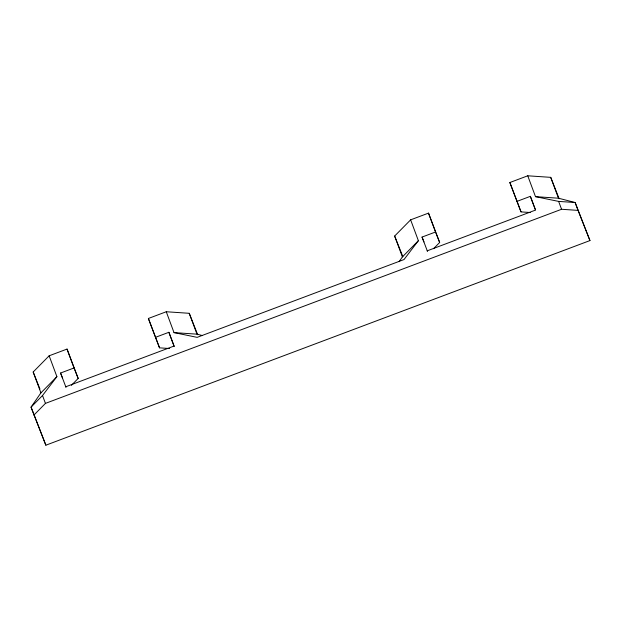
<?xml version="1.0" encoding="UTF-8"?>
<svg xmlns="http://www.w3.org/2000/svg" width="621" height="621" viewBox="0 0 621 621"><rect width="100%" height="100%" fill="white"/><g stroke="black" fill="none" stroke-linecap="round" stroke-linejoin="round"><path stroke-width="0.93" d="M71.376 385.338L78.176 378.445L67.037 349.072L49.152 355.794L56.899 376.652L40.916 392.86L31.05 407.151L45.861 445.203L589.95 240.575L575.139 202.516L558.473 198.208L535.496 196.655L527.749 175.797L509.864 182.52L521.011 211.893L530.218 212.514M399.109 261.666L402.4 256.908L418.383 240.7L410.636 219.842L428.513 213.119L439.66 242.485L433.543 248.695M45.861 445.203L31.05 407.151L42.523 395.515L56.899 376.652M418.383 240.7L404.007 259.555L197.152 337.358L174.012 332.608L166.265 311.75L148.388 318.472L159.527 347.845L169.657 348.528M40.916 392.86L33.177 372.002L49.152 355.794M33.976 415.022L45.449 403.386L561.563 209.277L578.058 210.387L589.95 240.575M402.4 256.908L394.653 236.05L410.636 219.842M65.989 387.341L60.563 373.035L74.046 367.958L78.176 378.445M155.397 337.366L168.889 332.289L174.307 346.596M427.473 251.381L422.047 237.075L435.531 232.006L439.66 242.485M516.882 201.406L530.365 196.337L535.473 209.782M65.679 386.805L174.004 346.068L168.889 332.289M427.163 250.853L535.481 210.108L530.365 196.337M527.749 175.797L550.726 177.35L559.164 198.782M535.496 196.655L558.636 201.406L575.139 202.516L578.058 210.387M166.265 311.75L189.242 313.302L197.688 334.735M174.012 332.608L196.989 334.16L202.547 335.596M394.653 236.05L402.819 256.558M33.177 372.002L39.915 388.948M509.864 182.52L521.011 211.893M422.047 237.075L423.957 241.918M148.388 318.472L159.527 347.845M60.563 373.035L62.473 377.871M550.726 177.35L558.473 198.208M558.636 201.406L561.563 209.277M428.513 213.119L435.531 232.006M189.242 313.302L196.989 334.16M67.037 349.072L74.046 367.958M42.523 395.515L45.449 403.386"/></g></svg>
